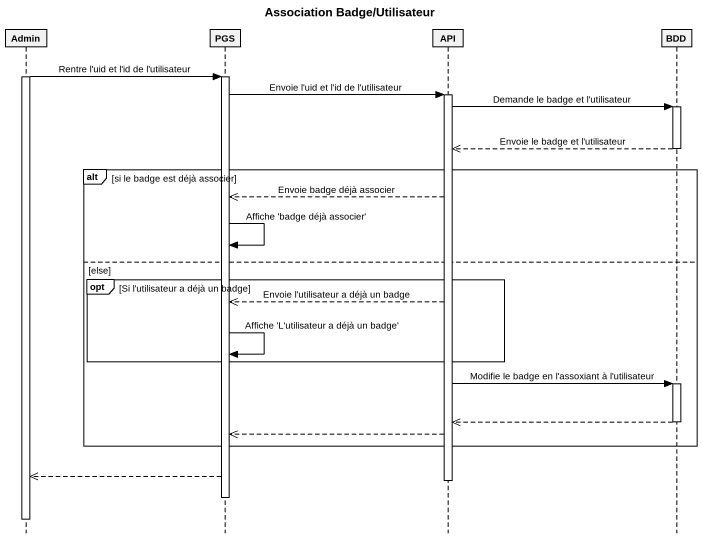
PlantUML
@startuml
title Association Badge/Utilisateur
hide footbox
participant Admin
participant PGS
participant API
participant BDD

activate Admin
Admin -> PGS : Rentre l'uid et l'id de l'utilisateur
activate PGS
PGS -> API : Envoie l'uid et l'id de l'utilisateur
activate API
API -> BDD : Demande le badge et l'utilisateur
activate BDD
BDD -->> API : Envoie le badge et l'utilisateur
deactivate BDD
alt si le badge est déjà associer
  API -->> PGS : Envoie badge déjà associer
  PGS -> PGS : Affiche 'badge déjà associer'
else else
  opt Si l'utilisateur a déjà un badge
    API -->> PGS : Envoie l'utilisateur a déjà un badge
    PGS -> PGS : Affiche 'L'utilisateur a déjà un badge'
  end
  API -> BDD : Modifie le badge en l'assoxiant à l'utilisateur
  activate BDD
  BDD -->> API
  deactivate BDD
  API -->> PGS
end
PGS -->> Admin
deactivate API
deactivate PGS
deactivate Admin
@enduml
